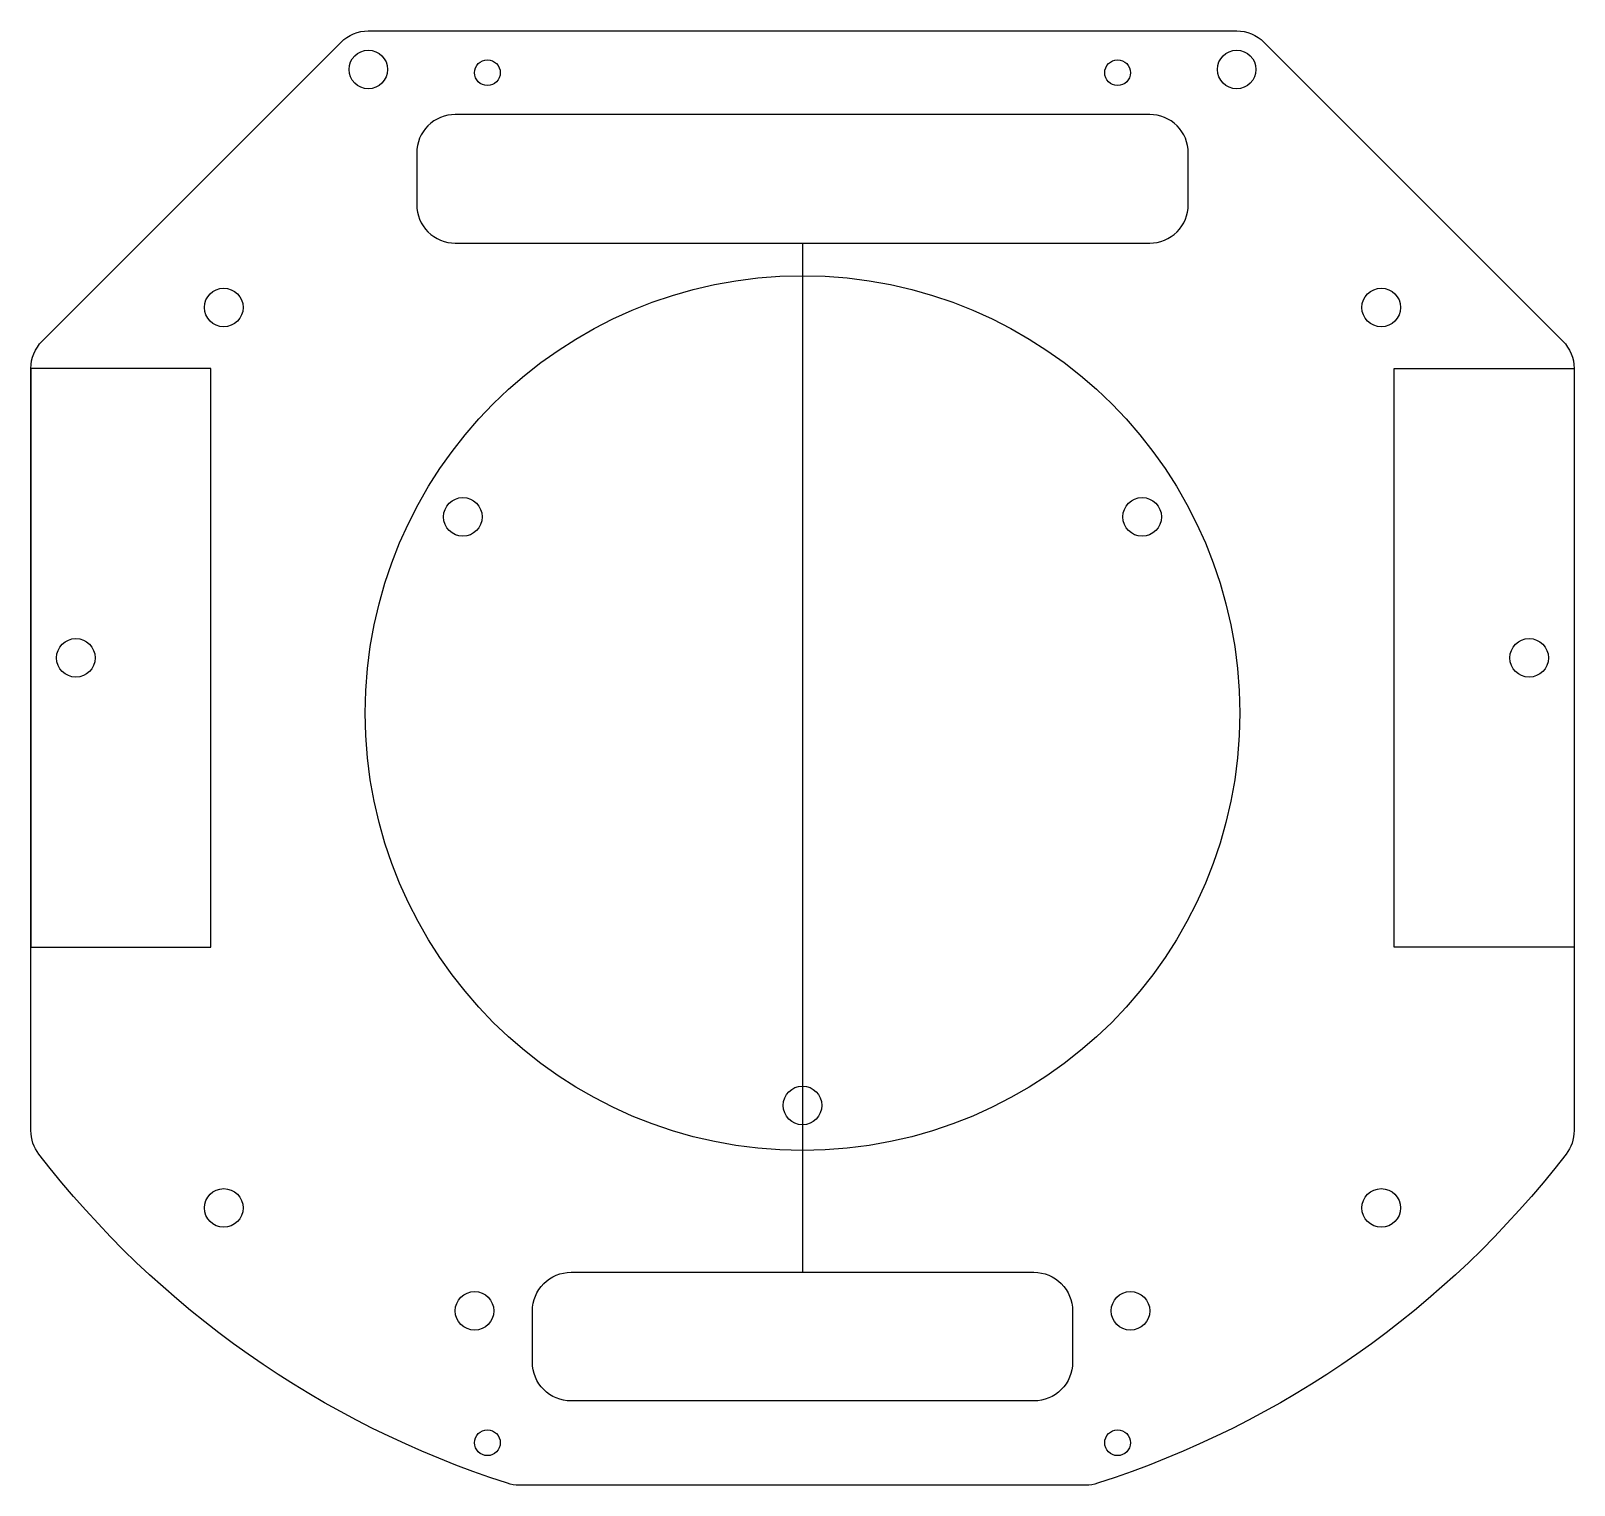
# Model space of a CAD drawing. Header units: millimetres. Extents: x -60 to 60, y -72 to 42.
import ezdxf

# ---------------------------------------------------------------- set-up
doc = ezdxf.new("R2010")
doc.units = ezdxf.units.MM
doc.layers.get('0').update_dxf_attribs({"linetype": 'CONTINUOUS'})

msp = doc.modelspace()

# ---------------------------------------------------------------- linework, layer by layer
msp.add_line((0, 25), (0, -55))
for points in [[(60, 15.26), (60, -43.99, -0.165811), (59.37, -45.82, -0.151776), (22.95, -71.4, -0.077914), (22.03, -71.55), (-22.03, -71.55, -0.077914), (-22.95, -71.4, -0.151776), (-59.37, -45.82, -0.165811), (-60, -43.99), (-60, 15.26, -0.198912), (-59.12, 17.38), (-35.88, 40.62, -0.198912), (-33.76, 41.5), (33.76, 41.5, -0.198912), (35.88, 40.62), (59.12, 17.38, -0.198912)], [(-27, 25), (27, 25, 0.414214), (30, 28), (30, 32, 0.414214), (27, 35), (-27, 35, 0.414214), (-30, 32), (-30, 28, 0.414214)], [(-21, -58, -0.414214), (-18, -55), (18, -55, -0.414214), (21, -58), (21, -62, -0.414214), (18, -65), (-18, -65, -0.414214), (-21, -62)]]:
    msp.add_lwpolyline(points, format="xyb", close=True)
for points in [[(-46, 15.26), (-60, 15.26), (-60, -29.74), (-46, -29.74)], [(46, 15.26), (60, 15.26), (60, -29.74), (46, -29.74)]]:
    msp.add_lwpolyline(points, close=True)
for centre, radius in [((-33.76, 38.5), 1.5), ((33.76, 38.5), 1.5), ((-24.5, 38.25), 1), ((24.5, 38.25), 1), ((0, -11.53), 34), ((-45, 20), 1.5), ((45, 20), 1.5), ((-26.41, 3.72), 1.5), ((26.41, 3.72), 1.5), ((-56.5, -7.24), 1.5), ((56.5, -7.24), 1.5), ((0, -42.03), 1.5), ((-45, -50), 1.5), ((45, -50), 1.5), ((-25.5, -58), 1.5), ((25.5, -58), 1.5), ((-24.5, -68.25), 1), ((24.5, -68.25), 1)]:
    msp.add_circle(centre, radius)

doc.saveas('drawing.dxf')
